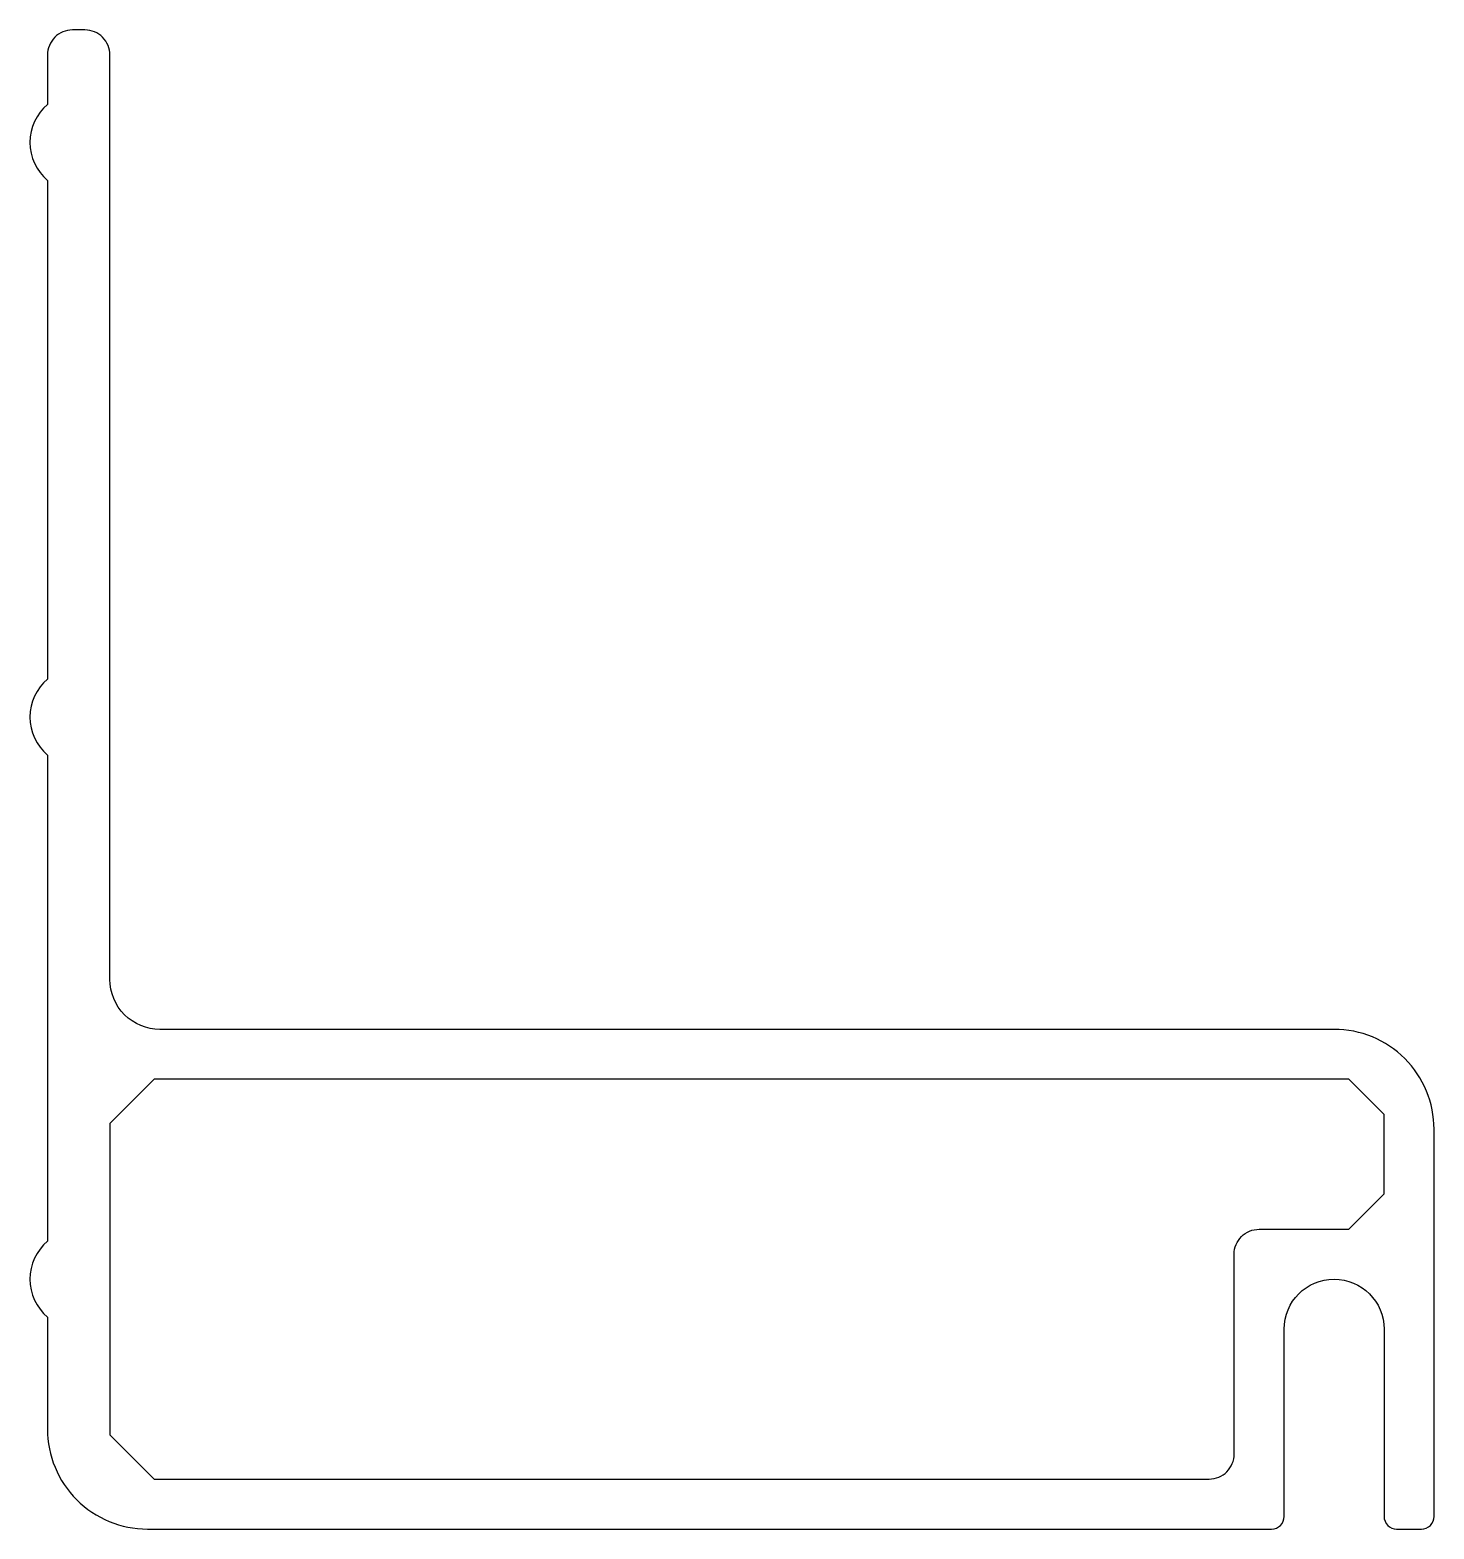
# Model space of a CAD drawing. Extents: x 324.8 to 381, y 876.9 to 936.9.
import ezdxf

# ---------------------------------------------------------------- set-up
doc = ezdxf.new("R2010")
doc.units = 0
doc.layers.get('0').update_dxf_attribs({"linetype": 'CONTINUOUS'})

msp = doc.modelspace()

# ---------------------------------------------------------------- linework, layer by layer
at = {"color": 7}
for points in [[(325.546, 880.851, 0.414214), (329.546, 876.851), (374.546, 876.851, 0.414214), (375.046, 877.351), (375.046, 884.851, -1), (379.046, 884.851), (379.046, 877.351, 0.414214), (379.546, 876.851), (380.546, 876.851, 0.414214), (381.046, 877.351), (381.046, 892.851, 0.414214), (377.046, 896.851), (330.046, 896.851, -0.414214), (328.046, 898.851), (328.046, 935.851, 0.414214), (327.046, 936.851), (326.546, 936.851, 0.414214), (325.546, 935.851), (325.546, 933.871, 0.460559), (325.546, 930.831), (325.546, 910.871, 0.460559), (325.546, 907.831), (325.546, 888.371, 0.460559), (325.546, 885.331)], [(379.046, 893.437), (377.632, 894.851), (329.814, 894.851), (328.046, 893.083), (328.046, 880.619), (329.814, 878.851), (372.046, 878.851, 0.414214), (373.046, 879.851), (373.046, 887.851, -0.414214), (374.046, 888.851), (377.632, 888.851), (379.046, 890.265)]]:
    msp.add_lwpolyline(points, format="xyb", close=True, dxfattribs=at)

doc.saveas('drawing.dxf')
